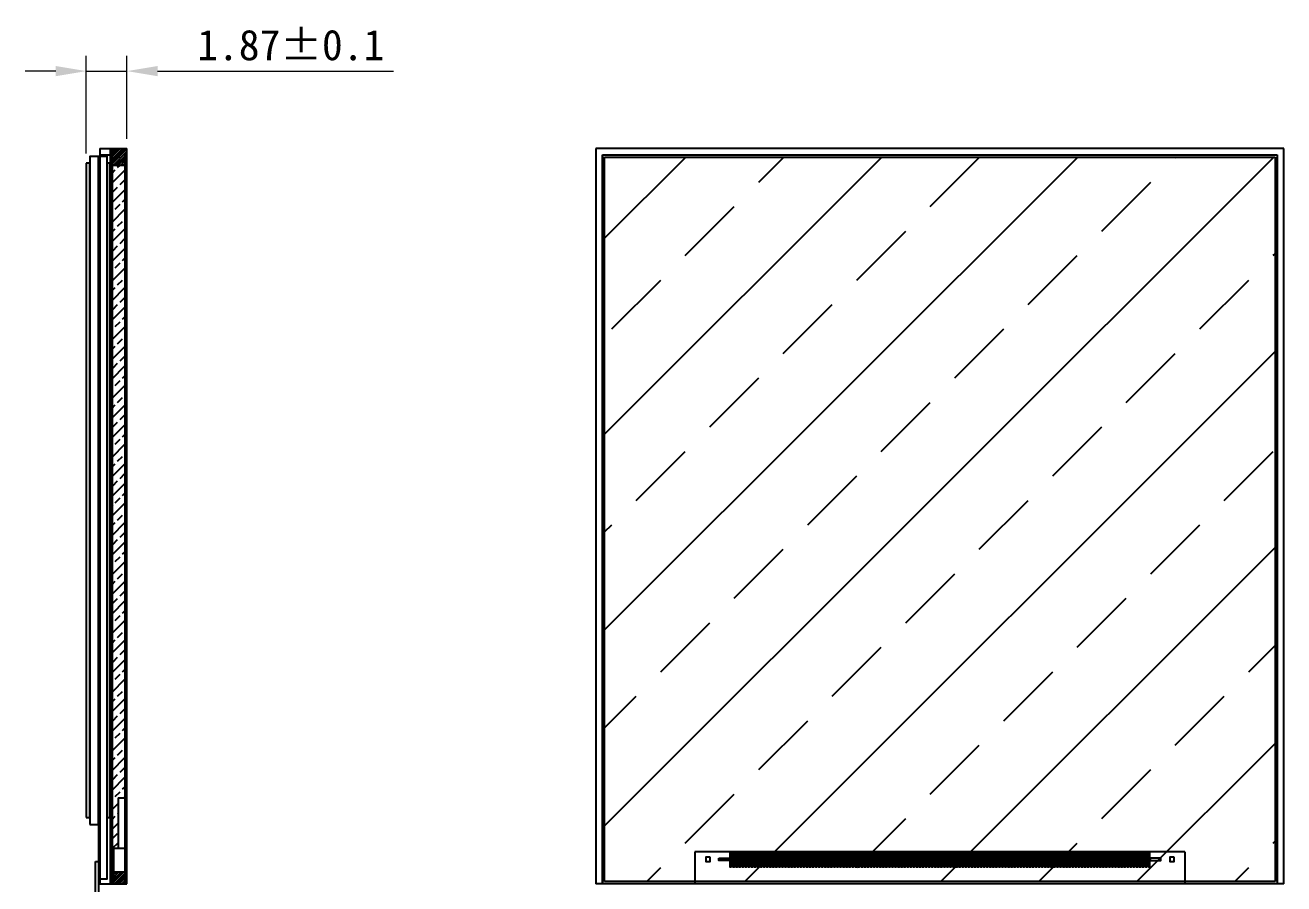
# Model space of a CAD drawing. Header units: millimetres. Extents: x 2479 to 2713, y 2230 to 2386.
# Drawn here: x 2593.4 to 2651.1, y 2311.1 to 2350.4 of the extents above; entities that cross this region are included whole.
import ezdxf

# ---------------------------------------------------------------- set-up
doc = ezdxf.new("R2010")
doc.units = ezdxf.units.MM
doc.linetypes.add('CENTER', pattern=[22, 20, -1, 0, -1])
doc.linetypes.add('SOLID', pattern=[0])
for name, color, linetype in [('DIM（标注）', 3, 'Continuous'), ('LAYER0$C$L0', 2, 'SOLID'), ('OBJ-BEZAL', 3, 'Continuous'), ('TJ', 150, 'Continuous')]:
    doc.layers.add(name, color=color, linetype=linetype)
doc.styles.add('宋体', font='')
doc.styles.get('宋体').set_extended_font_data('SimSun')
doc.dimstyles.new('0.7', dxfattribs={"dimscale": 0.7, "dimtxt": 2, "dimasz": 2, "dimexe": 1, "dimexo": 0.625, "dimtad": 1, "dimdsep": 46, "dimtxsty": '宋体', "dimcen": 0, "dimadec": 0, "dimazin": 0, "dimtfac": 1, "dimtmove": 0, "dimatfit": 0, "dimfxl": 1, "dimlwd": 15, "dimlwe": 15, "dimarcsym": 0})
pattern_1 = [(45, (-2585.55621, -5597.17754), (-0.05612660076, 0.05612660076), [])]

# ---------------------------------------------------------------- blocks, each defined once
blk = doc.blocks.new('*D84')
at = {"layer": 'Defpoints', "color": 0}
for p in [(2598.084, 2348.319), (2598.084, 2344.777), (2596.219, 2344.097)]:
    blk.add_point(p, dxfattribs=at)
at = {"layer": 'DIM（标注）', "color": 0, "lineweight": 15}
for p, q in [((2596.219, 2344.535), (2596.219, 2349.019)), ((2598.084, 2345.215), (2598.084, 2349.019)), ((2594.819, 2348.319), (2593.419, 2348.319)), ((2596.219, 2348.319), (2598.084, 2348.319)), ((2599.484, 2348.319), (2610.291, 2348.319))]:
    blk.add_line(p, q, dxfattribs=at)
at = {"layer": 'DIM（标注）', "color": 0}
for points in [[(2594.819, 2348.552), (2594.819, 2348.085), (2596.219, 2348.319)], [(2599.484, 2348.552), (2599.484, 2348.085), (2598.084, 2348.319)]]:
    blk.add_solid(points, dxfattribs=at)
at = {"layer": 'DIM（标注）', "color": 0, "insert": (2605.588, 2349.507), "char_height": 1.4, "attachment_point": 5, "style": '宋体'}
blk.add_mtext('1.87%%P0.1', dxfattribs=at)

msp = doc.modelspace()

# ---------------------------------------------------------------- hatches: boundary and pattern name
at = {"ltscale": 1.5}
h = msp.add_hatch(dxfattribs=at)
h.set_pattern_fill('ANSI31', color=2, scale=0.025, style=0)
h.set_pattern_definition(pattern_1)
h.paths.add_polyline_path([(2597.399, 2343.997), (2597.984, 2343.997), (2597.984, 2344.477), (2598.084, 2344.477), (2598.084, 2344.777), (2597.399, 2344.777)])
h = msp.add_hatch(dxfattribs=at)
h.set_pattern_fill('ANSI31', color=2, scale=0.025, style=0)
h.set_pattern_definition(pattern_1)
h.paths.add_polyline_path([(2597.464, 2311.057), (2597.984, 2311.057), (2597.984, 2311.587), (2597.464, 2311.587)])
at = {"layer": 'LAYER0$C$L0'}
h = msp.add_hatch(dxfattribs=at)
h.set_pattern_fill('ANSI33', color=256, scale=0.1, style=0)
h.set_pattern_definition([(45, (1124.4434, 1637.1533), (-0.4490128, 0.4490128), []), (45, (1124.8924, 1637.1533), (-0.4490128, 0.4490128), [0.3175, -0.15875])])
h.paths.add_polyline_path([(2597.984, 2343.997), (2597.399, 2343.997), (2597.399, 2312.687), (2597.674, 2312.687), (2597.674, 2314.992), (2597.984, 2314.992)])
at = {"layer": 'TJ', "ltscale": 1.5}
h = msp.add_hatch(dxfattribs=at)
h.set_pattern_fill('ANSI33', color=256, style=0)
h.set_pattern_definition([(45, (1126.202, 1637.153), (-4.490128, 4.490128), []), (45, (1130.692, 1637.153), (-4.490128, 4.490128), [3.175, -1.5875])])
h.paths.add_polyline_path([(2650.688, 2311.157), (2650.688, 2344.377), (2619.968, 2344.377), (2619.968, 2311.157)])

# ---------------------------------------------------------------- linework, layer by layer
at = {"linetype": 'CENTER', "ltscale": 10}
for p, q in [((2596.834, 2344.777), (2598.084, 2344.777)), ((2596.834, 2344.777), (2596.834, 2311.057)), ((2596.834, 2344.477), (2597.399, 2344.477)), ((2597.319, 2344.777), (2597.319, 2311.057)), ((2597.399, 2344.777), (2597.399, 2311.057)), ((2598.084, 2344.477), (2597.984, 2344.477)), ((2597.984, 2344.477), (2597.984, 2311.057)), ((2598.084, 2311.057), (2598.084, 2344.777)), ((2597.984, 2343.997), (2597.399, 2343.997)), ((2597.674, 2314.992), (2597.674, 2312.687)), ((2597.674, 2314.992), (2597.984, 2314.992)), ((2597.399, 2312.687), (2597.984, 2312.687)), ((2597.464, 2312.687), (2597.464, 2311.057)), ((2597.984, 2311.587), (2597.464, 2311.587)), ((2596.834, 2311.057), (2598.084, 2311.057))]:
    msp.add_line(p, q, dxfattribs=at)
for p, q in [((2619.568, 2344.777), (2619.568, 2311.057)), ((2629.828, 2344.777), (2619.568, 2344.777)), ((2651.088, 2344.777), (2640.828, 2344.777)), ((2651.088, 2311.057), (2651.088, 2344.777)), ((2651.088, 2311.057), (2619.568, 2311.057))]:
    msp.add_line(p, q)
at = {"color": 7, "linetype": 'CENTER', "ltscale": 10}
msp.add_line((2619.868, 2344.477), (2650.788, 2344.477), dxfattribs=at)
at = {"color": 0, "linetype": 'CENTER', "ltscale": 10}
for p, q in [((2619.868, 2344.477), (2619.868, 2311.057)), ((2650.788, 2344.477), (2650.788, 2311.057))]:
    msp.add_line(p, q, dxfattribs=at)
at = {"color": 7, "ltscale": 1.5}
for p, q in [((2619.868, 2344.477), (2650.788, 2344.477)), ((2619.868, 2311.057), (2619.868, 2344.477)), ((2650.788, 2344.477), (2650.788, 2311.057))]:
    msp.add_line(p, q, dxfattribs=at)
at = {"color": 7}
msp.add_line((2640.828, 2344.777), (2629.828, 2344.777), dxfattribs=at)
for points in [[(2625.773, 2312.527), (2625.703, 2312.527), (2625.703, 2311.827), (2625.773, 2311.827)], [(2625.773, 2312.527), (2625.703, 2312.527), (2625.703, 2311.827), (2625.773, 2311.827)], [(2625.773, 2312.527), (2625.703, 2312.527), (2625.703, 2311.827), (2625.773, 2311.827)], [(2625.913, 2312.527), (2625.843, 2312.527), (2625.843, 2311.827), (2625.913, 2311.827)], [(2625.913, 2312.527), (2625.843, 2312.527), (2625.843, 2311.827), (2625.913, 2311.827)], [(2625.913, 2312.527), (2625.843, 2312.527), (2625.843, 2311.827), (2625.913, 2311.827)], [(2626.053, 2312.527), (2625.983, 2312.527), (2625.983, 2311.827), (2626.053, 2311.827)], [(2626.053, 2312.527), (2625.983, 2312.527), (2625.983, 2311.827), (2626.053, 2311.827)], [(2626.053, 2312.527), (2625.983, 2312.527), (2625.983, 2311.827), (2626.053, 2311.827)], [(2626.193, 2312.527), (2626.123, 2312.527), (2626.123, 2311.827), (2626.193, 2311.827)], [(2626.193, 2312.527), (2626.123, 2312.527), (2626.123, 2311.827), (2626.193, 2311.827)], [(2626.193, 2312.527), (2626.123, 2312.527), (2626.123, 2311.827), (2626.193, 2311.827)], [(2626.333, 2312.527), (2626.263, 2312.527), (2626.263, 2311.827), (2626.333, 2311.827)], [(2626.333, 2312.527), (2626.263, 2312.527), (2626.263, 2311.827), (2626.333, 2311.827)], [(2626.333, 2312.527), (2626.263, 2312.527), (2626.263, 2311.827), (2626.333, 2311.827)], [(2626.473, 2312.527), (2626.403, 2312.527), (2626.403, 2311.827), (2626.473, 2311.827)], [(2626.473, 2312.527), (2626.403, 2312.527), (2626.403, 2311.827), (2626.473, 2311.827)], [(2626.473, 2312.527), (2626.403, 2312.527), (2626.403, 2311.827), (2626.473, 2311.827)], [(2626.613, 2312.527), (2626.543, 2312.527), (2626.543, 2311.827), (2626.613, 2311.827)], [(2626.613, 2312.527), (2626.543, 2312.527), (2626.543, 2311.827), (2626.613, 2311.827)], [(2626.613, 2312.527), (2626.543, 2312.527), (2626.543, 2311.827), (2626.613, 2311.827)], [(2626.753, 2312.527), (2626.683, 2312.527), (2626.683, 2311.827), (2626.753, 2311.827)], [(2626.753, 2312.527), (2626.683, 2312.527), (2626.683, 2311.827), (2626.753, 2311.827)], [(2626.753, 2312.527), (2626.683, 2312.527), (2626.683, 2311.827), (2626.753, 2311.827)], [(2626.893, 2312.527), (2626.823, 2312.527), (2626.823, 2311.827), (2626.893, 2311.827)], [(2626.893, 2312.527), (2626.823, 2312.527), (2626.823, 2311.827), (2626.893, 2311.827)], [(2626.893, 2312.527), (2626.823, 2312.527), (2626.823, 2311.827), (2626.893, 2311.827)], [(2627.033, 2312.527), (2626.963, 2312.527), (2626.963, 2311.827), (2627.033, 2311.827)], [(2627.033, 2312.527), (2626.963, 2312.527), (2626.963, 2311.827), (2627.033, 2311.827)], [(2627.033, 2312.527), (2626.963, 2312.527), (2626.963, 2311.827), (2627.033, 2311.827)], [(2627.173, 2312.527), (2627.103, 2312.527), (2627.103, 2311.827), (2627.173, 2311.827)], [(2627.173, 2312.527), (2627.103, 2312.527), (2627.103, 2311.827), (2627.173, 2311.827)], [(2627.173, 2312.527), (2627.103, 2312.527), (2627.103, 2311.827), (2627.173, 2311.827)], [(2627.313, 2312.527), (2627.243, 2312.527), (2627.243, 2311.827), (2627.313, 2311.827)], [(2627.313, 2312.527), (2627.243, 2312.527), (2627.243, 2311.827), (2627.313, 2311.827)], [(2627.313, 2312.527), (2627.243, 2312.527), (2627.243, 2311.827), (2627.313, 2311.827)], [(2627.453, 2312.527), (2627.383, 2312.527), (2627.383, 2311.827), (2627.453, 2311.827)], [(2627.453, 2312.527), (2627.383, 2312.527), (2627.383, 2311.827), (2627.453, 2311.827)], [(2627.453, 2312.527), (2627.383, 2312.527), (2627.383, 2311.827), (2627.453, 2311.827)], [(2627.593, 2312.527), (2627.523, 2312.527), (2627.523, 2311.827), (2627.593, 2311.827)], [(2627.593, 2312.527), (2627.523, 2312.527), (2627.523, 2311.827), (2627.593, 2311.827)], [(2627.593, 2312.527), (2627.523, 2312.527), (2627.523, 2311.827), (2627.593, 2311.827)], [(2627.733, 2312.527), (2627.663, 2312.527), (2627.663, 2311.827), (2627.733, 2311.827)], [(2627.733, 2312.527), (2627.663, 2312.527), (2627.663, 2311.827), (2627.733, 2311.827)], [(2627.733, 2312.527), (2627.663, 2312.527), (2627.663, 2311.827), (2627.733, 2311.827)], [(2627.873, 2312.527), (2627.803, 2312.527), (2627.803, 2311.827), (2627.873, 2311.827)], [(2627.873, 2312.527), (2627.803, 2312.527), (2627.803, 2311.827), (2627.873, 2311.827)], [(2627.873, 2312.527), (2627.803, 2312.527), (2627.803, 2311.827), (2627.873, 2311.827)], [(2628.013, 2312.527), (2627.943, 2312.527), (2627.943, 2311.827), (2628.013, 2311.827)], [(2628.013, 2312.527), (2627.943, 2312.527), (2627.943, 2311.827), (2628.013, 2311.827)], [(2628.013, 2312.527), (2627.943, 2312.527), (2627.943, 2311.827), (2628.013, 2311.827)], [(2628.153, 2312.527), (2628.083, 2312.527), (2628.083, 2311.827), (2628.153, 2311.827)], [(2628.153, 2312.527), (2628.083, 2312.527), (2628.083, 2311.827), (2628.153, 2311.827)], [(2628.153, 2312.527), (2628.083, 2312.527), (2628.083, 2311.827), (2628.153, 2311.827)], [(2628.293, 2312.527), (2628.223, 2312.527), (2628.223, 2311.827), (2628.293, 2311.827)], [(2628.293, 2312.527), (2628.223, 2312.527), (2628.223, 2311.827), (2628.293, 2311.827)], [(2628.293, 2312.527), (2628.223, 2312.527), (2628.223, 2311.827), (2628.293, 2311.827)], [(2628.433, 2312.527), (2628.363, 2312.527), (2628.363, 2311.827), (2628.433, 2311.827)], [(2628.433, 2312.527), (2628.363, 2312.527), (2628.363, 2311.827), (2628.433, 2311.827)], [(2628.433, 2312.527), (2628.363, 2312.527), (2628.363, 2311.827), (2628.433, 2311.827)], [(2628.573, 2312.527), (2628.503, 2312.527), (2628.503, 2311.827), (2628.573, 2311.827)], [(2628.573, 2312.527), (2628.503, 2312.527), (2628.503, 2311.827), (2628.573, 2311.827)], [(2628.573, 2312.527), (2628.503, 2312.527), (2628.503, 2311.827), (2628.573, 2311.827)], [(2628.713, 2312.527), (2628.643, 2312.527), (2628.643, 2311.827), (2628.713, 2311.827)], [(2628.713, 2312.527), (2628.643, 2312.527), (2628.643, 2311.827), (2628.713, 2311.827)], [(2628.713, 2312.527), (2628.643, 2312.527), (2628.643, 2311.827), (2628.713, 2311.827)], [(2628.853, 2312.527), (2628.783, 2312.527), (2628.783, 2311.827), (2628.853, 2311.827)], [(2628.853, 2312.527), (2628.783, 2312.527), (2628.783, 2311.827), (2628.853, 2311.827)], [(2628.853, 2312.527), (2628.783, 2312.527), (2628.783, 2311.827), (2628.853, 2311.827)], [(2628.993, 2312.527), (2628.923, 2312.527), (2628.923, 2311.827), (2628.993, 2311.827)], [(2628.993, 2312.527), (2628.923, 2312.527), (2628.923, 2311.827), (2628.993, 2311.827)], [(2628.993, 2312.527), (2628.923, 2312.527), (2628.923, 2311.827), (2628.993, 2311.827)], [(2629.133, 2312.527), (2629.063, 2312.527), (2629.063, 2311.827), (2629.133, 2311.827)], [(2629.133, 2312.527), (2629.063, 2312.527), (2629.063, 2311.827), (2629.133, 2311.827)], [(2629.133, 2312.527), (2629.063, 2312.527), (2629.063, 2311.827), (2629.133, 2311.827)], [(2629.273, 2312.527), (2629.203, 2312.527), (2629.203, 2311.827), (2629.273, 2311.827)], [(2629.273, 2312.527), (2629.203, 2312.527), (2629.203, 2311.827), (2629.273, 2311.827)], [(2629.273, 2312.527), (2629.203, 2312.527), (2629.203, 2311.827), (2629.273, 2311.827)], [(2629.413, 2312.527), (2629.343, 2312.527), (2629.343, 2311.827), (2629.413, 2311.827)], [(2629.413, 2312.527), (2629.343, 2312.527), (2629.343, 2311.827), (2629.413, 2311.827)], [(2629.413, 2312.527), (2629.343, 2312.527), (2629.343, 2311.827), (2629.413, 2311.827)], [(2629.553, 2312.527), (2629.483, 2312.527), (2629.483, 2311.827), (2629.553, 2311.827)], [(2629.553, 2312.527), (2629.483, 2312.527), (2629.483, 2311.827), (2629.553, 2311.827)], [(2629.553, 2312.527), (2629.483, 2312.527), (2629.483, 2311.827), (2629.553, 2311.827)], [(2629.693, 2312.527), (2629.623, 2312.527), (2629.623, 2311.827), (2629.693, 2311.827)], [(2629.693, 2312.527), (2629.623, 2312.527), (2629.623, 2311.827), (2629.693, 2311.827)], [(2629.693, 2312.527), (2629.623, 2312.527), (2629.623, 2311.827), (2629.693, 2311.827)], [(2629.833, 2312.527), (2629.763, 2312.527), (2629.763, 2311.827), (2629.833, 2311.827)], [(2629.833, 2312.527), (2629.763, 2312.527), (2629.763, 2311.827), (2629.833, 2311.827)], [(2629.833, 2312.527), (2629.763, 2312.527), (2629.763, 2311.827), (2629.833, 2311.827)], [(2629.973, 2312.527), (2629.903, 2312.527), (2629.903, 2311.827), (2629.973, 2311.827)], [(2629.973, 2312.527), (2629.903, 2312.527), (2629.903, 2311.827), (2629.973, 2311.827)], [(2629.973, 2312.527), (2629.903, 2312.527), (2629.903, 2311.827), (2629.973, 2311.827)], [(2630.113, 2312.527), (2630.043, 2312.527), (2630.043, 2311.827), (2630.113, 2311.827)], [(2630.113, 2312.527), (2630.043, 2312.527), (2630.043, 2311.827), (2630.113, 2311.827)], [(2630.113, 2312.527), (2630.043, 2312.527), (2630.043, 2311.827), (2630.113, 2311.827)], [(2630.253, 2312.527), (2630.183, 2312.527), (2630.183, 2311.827), (2630.253, 2311.827)], [(2630.253, 2312.527), (2630.183, 2312.527), (2630.183, 2311.827), (2630.253, 2311.827)], [(2630.253, 2312.527), (2630.183, 2312.527), (2630.183, 2311.827), (2630.253, 2311.827)], [(2630.393, 2312.527), (2630.323, 2312.527), (2630.323, 2311.827), (2630.393, 2311.827)], [(2630.393, 2312.527), (2630.323, 2312.527), (2630.323, 2311.827), (2630.393, 2311.827)], [(2630.393, 2312.527), (2630.323, 2312.527), (2630.323, 2311.827), (2630.393, 2311.827)], [(2630.533, 2312.527), (2630.463, 2312.527), (2630.463, 2311.827), (2630.533, 2311.827)], [(2630.533, 2312.527), (2630.463, 2312.527), (2630.463, 2311.827), (2630.533, 2311.827)], [(2630.533, 2312.527), (2630.463, 2312.527), (2630.463, 2311.827), (2630.533, 2311.827)], [(2630.673, 2312.527), (2630.603, 2312.527), (2630.603, 2311.827), (2630.673, 2311.827)], [(2630.673, 2312.527), (2630.603, 2312.527), (2630.603, 2311.827), (2630.673, 2311.827)], [(2630.673, 2312.527), (2630.603, 2312.527), (2630.603, 2311.827), (2630.673, 2311.827)], [(2630.813, 2312.527), (2630.743, 2312.527), (2630.743, 2311.827), (2630.813, 2311.827)], [(2630.813, 2312.527), (2630.743, 2312.527), (2630.743, 2311.827), (2630.813, 2311.827)], [(2630.813, 2312.527), (2630.743, 2312.527), (2630.743, 2311.827), (2630.813, 2311.827)], [(2630.953, 2312.527), (2630.883, 2312.527), (2630.883, 2311.827), (2630.953, 2311.827)], [(2630.953, 2312.527), (2630.883, 2312.527), (2630.883, 2311.827), (2630.953, 2311.827)], [(2630.953, 2312.527), (2630.883, 2312.527), (2630.883, 2311.827), (2630.953, 2311.827)], [(2631.093, 2312.527), (2631.023, 2312.527), (2631.023, 2311.827), (2631.093, 2311.827)], [(2631.093, 2312.527), (2631.023, 2312.527), (2631.023, 2311.827), (2631.093, 2311.827)], [(2631.093, 2312.527), (2631.023, 2312.527), (2631.023, 2311.827), (2631.093, 2311.827)], [(2631.233, 2312.527), (2631.163, 2312.527), (2631.163, 2311.827), (2631.233, 2311.827)], [(2631.233, 2312.527), (2631.163, 2312.527), (2631.163, 2311.827), (2631.233, 2311.827)], [(2631.233, 2312.527), (2631.163, 2312.527), (2631.163, 2311.827), (2631.233, 2311.827)], [(2631.373, 2312.527), (2631.303, 2312.527), (2631.303, 2311.827), (2631.373, 2311.827)], [(2631.373, 2312.527), (2631.303, 2312.527), (2631.303, 2311.827), (2631.373, 2311.827)], [(2631.373, 2312.527), (2631.303, 2312.527), (2631.303, 2311.827), (2631.373, 2311.827)], [(2631.513, 2312.527), (2631.443, 2312.527), (2631.443, 2311.827), (2631.513, 2311.827)], [(2631.513, 2312.527), (2631.443, 2312.527), (2631.443, 2311.827), (2631.513, 2311.827)], [(2631.513, 2312.527), (2631.443, 2312.527), (2631.443, 2311.827), (2631.513, 2311.827)], [(2631.653, 2312.527), (2631.583, 2312.527), (2631.583, 2311.827), (2631.653, 2311.827)], [(2631.653, 2312.527), (2631.583, 2312.527), (2631.583, 2311.827), (2631.653, 2311.827)], [(2631.653, 2312.527), (2631.583, 2312.527), (2631.583, 2311.827), (2631.653, 2311.827)], [(2631.793, 2312.527), (2631.723, 2312.527), (2631.723, 2311.827), (2631.793, 2311.827)], [(2631.793, 2312.527), (2631.723, 2312.527), (2631.723, 2311.827), (2631.793, 2311.827)], [(2631.793, 2312.527), (2631.723, 2312.527), (2631.723, 2311.827), (2631.793, 2311.827)], [(2631.933, 2312.527), (2631.863, 2312.527), (2631.863, 2311.827), (2631.933, 2311.827)], [(2631.933, 2312.527), (2631.863, 2312.527), (2631.863, 2311.827), (2631.933, 2311.827)], [(2631.933, 2312.527), (2631.863, 2312.527), (2631.863, 2311.827), (2631.933, 2311.827)], [(2632.073, 2312.527), (2632.003, 2312.527), (2632.003, 2311.827), (2632.073, 2311.827)], [(2632.073, 2312.527), (2632.003, 2312.527), (2632.003, 2311.827), (2632.073, 2311.827)], [(2632.073, 2312.527), (2632.003, 2312.527), (2632.003, 2311.827), (2632.073, 2311.827)], [(2632.213, 2312.527), (2632.143, 2312.527), (2632.143, 2311.827), (2632.213, 2311.827)], [(2632.213, 2312.527), (2632.143, 2312.527), (2632.143, 2311.827), (2632.213, 2311.827)], [(2632.213, 2312.527), (2632.143, 2312.527), (2632.143, 2311.827), (2632.213, 2311.827)], [(2632.353, 2312.527), (2632.283, 2312.527), (2632.283, 2311.827), (2632.353, 2311.827)], [(2632.353, 2312.527), (2632.283, 2312.527), (2632.283, 2311.827), (2632.353, 2311.827)], [(2632.353, 2312.527), (2632.283, 2312.527), (2632.283, 2311.827), (2632.353, 2311.827)], [(2632.493, 2312.527), (2632.423, 2312.527), (2632.423, 2311.827), (2632.493, 2311.827)], [(2632.493, 2312.527), (2632.423, 2312.527), (2632.423, 2311.827), (2632.493, 2311.827)], [(2632.493, 2312.527), (2632.423, 2312.527), (2632.423, 2311.827), (2632.493, 2311.827)], [(2632.633, 2312.527), (2632.563, 2312.527), (2632.563, 2311.827), (2632.633, 2311.827)], [(2632.633, 2312.527), (2632.563, 2312.527), (2632.563, 2311.827), (2632.633, 2311.827)], [(2632.633, 2312.527), (2632.563, 2312.527), (2632.563, 2311.827), (2632.633, 2311.827)], [(2632.773, 2312.527), (2632.703, 2312.527), (2632.703, 2311.827), (2632.773, 2311.827)], [(2632.773, 2312.527), (2632.703, 2312.527), (2632.703, 2311.827), (2632.773, 2311.827)], [(2632.773, 2312.527), (2632.703, 2312.527), (2632.703, 2311.827), (2632.773, 2311.827)], [(2632.913, 2312.527), (2632.843, 2312.527), (2632.843, 2311.827), (2632.913, 2311.827)], [(2632.913, 2312.527), (2632.843, 2312.527), (2632.843, 2311.827), (2632.913, 2311.827)], [(2632.913, 2312.527), (2632.843, 2312.527), (2632.843, 2311.827), (2632.913, 2311.827)], [(2633.053, 2312.527), (2632.983, 2312.527), (2632.983, 2311.827), (2633.053, 2311.827)], [(2633.053, 2312.527), (2632.983, 2312.527), (2632.983, 2311.827), (2633.053, 2311.827)], [(2633.053, 2312.527), (2632.983, 2312.527), (2632.983, 2311.827), (2633.053, 2311.827)], [(2633.193, 2312.527), (2633.123, 2312.527), (2633.123, 2311.827), (2633.193, 2311.827)], [(2633.193, 2312.527), (2633.123, 2312.527), (2633.123, 2311.827), (2633.193, 2311.827)], [(2633.193, 2312.527), (2633.123, 2312.527), (2633.123, 2311.827), (2633.193, 2311.827)], [(2633.333, 2312.527), (2633.263, 2312.527), (2633.263, 2311.827), (2633.333, 2311.827)], [(2633.333, 2312.527), (2633.263, 2312.527), (2633.263, 2311.827), (2633.333, 2311.827)], [(2633.333, 2312.527), (2633.263, 2312.527), (2633.263, 2311.827), (2633.333, 2311.827)], [(2633.473, 2312.527), (2633.403, 2312.527), (2633.403, 2311.827), (2633.473, 2311.827)], [(2633.473, 2312.527), (2633.403, 2312.527), (2633.403, 2311.827), (2633.473, 2311.827)], [(2633.473, 2312.527), (2633.403, 2312.527), (2633.403, 2311.827), (2633.473, 2311.827)], [(2633.613, 2312.527), (2633.543, 2312.527), (2633.543, 2311.827), (2633.613, 2311.827)], [(2633.613, 2312.527), (2633.543, 2312.527), (2633.543, 2311.827), (2633.613, 2311.827)], [(2633.613, 2312.527), (2633.543, 2312.527), (2633.543, 2311.827), (2633.613, 2311.827)], [(2633.753, 2312.527), (2633.683, 2312.527), (2633.683, 2311.827), (2633.753, 2311.827)], [(2633.753, 2312.527), (2633.683, 2312.527), (2633.683, 2311.827), (2633.753, 2311.827)], [(2633.753, 2312.527), (2633.683, 2312.527), (2633.683, 2311.827), (2633.753, 2311.827)], [(2633.893, 2312.527), (2633.823, 2312.527), (2633.823, 2311.827), (2633.893, 2311.827)], [(2633.893, 2312.527), (2633.823, 2312.527), (2633.823, 2311.827), (2633.893, 2311.827)], [(2633.893, 2312.527), (2633.823, 2312.527), (2633.823, 2311.827), (2633.893, 2311.827)], [(2634.033, 2312.527), (2633.963, 2312.527), (2633.963, 2311.827), (2634.033, 2311.827)], [(2634.033, 2312.527), (2633.963, 2312.527), (2633.963, 2311.827), (2634.033, 2311.827)], [(2634.033, 2312.527), (2633.963, 2312.527), (2633.963, 2311.827), (2634.033, 2311.827)], [(2634.173, 2312.527), (2634.103, 2312.527), (2634.103, 2311.827), (2634.173, 2311.827)], [(2634.173, 2312.527), (2634.103, 2312.527), (2634.103, 2311.827), (2634.173, 2311.827)], [(2634.173, 2312.527), (2634.103, 2312.527), (2634.103, 2311.827), (2634.173, 2311.827)], [(2634.313, 2312.527), (2634.243, 2312.527), (2634.243, 2311.827), (2634.313, 2311.827)], [(2634.313, 2312.527), (2634.243, 2312.527), (2634.243, 2311.827), (2634.313, 2311.827)], [(2634.313, 2312.527), (2634.243, 2312.527), (2634.243, 2311.827), (2634.313, 2311.827)], [(2634.453, 2312.527), (2634.383, 2312.527), (2634.383, 2311.827), (2634.453, 2311.827)], [(2634.453, 2312.527), (2634.383, 2312.527), (2634.383, 2311.827), (2634.453, 2311.827)], [(2634.453, 2312.527), (2634.383, 2312.527), (2634.383, 2311.827), (2634.453, 2311.827)], [(2634.593, 2312.527), (2634.523, 2312.527), (2634.523, 2311.827), (2634.593, 2311.827)], [(2634.593, 2312.527), (2634.523, 2312.527), (2634.523, 2311.827), (2634.593, 2311.827)], [(2634.593, 2312.527), (2634.523, 2312.527), (2634.523, 2311.827), (2634.593, 2311.827)], [(2634.733, 2312.527), (2634.663, 2312.527), (2634.663, 2311.827), (2634.733, 2311.827)], [(2634.733, 2312.527), (2634.663, 2312.527), (2634.663, 2311.827), (2634.733, 2311.827)], [(2634.733, 2312.527), (2634.663, 2312.527), (2634.663, 2311.827), (2634.733, 2311.827)], [(2634.873, 2312.527), (2634.803, 2312.527), (2634.803, 2311.827), (2634.873, 2311.827)], [(2634.873, 2312.527), (2634.803, 2312.527), (2634.803, 2311.827), (2634.873, 2311.827)], [(2634.873, 2312.527), (2634.803, 2312.527), (2634.803, 2311.827), (2634.873, 2311.827)], [(2635.013, 2312.527), (2634.943, 2312.527), (2634.943, 2311.827), (2635.013, 2311.827)], [(2635.013, 2312.527), (2634.943, 2312.527), (2634.943, 2311.827), (2635.013, 2311.827)], [(2635.013, 2312.527), (2634.943, 2312.527), (2634.943, 2311.827), (2635.013, 2311.827)], [(2635.153, 2312.527), (2635.083, 2312.527), (2635.083, 2311.827), (2635.153, 2311.827)], [(2635.153, 2312.527), (2635.083, 2312.527), (2635.083, 2311.827), (2635.153, 2311.827)], [(2635.153, 2312.527), (2635.083, 2312.527), (2635.083, 2311.827), (2635.153, 2311.827)], [(2635.293, 2312.527), (2635.223, 2312.527), (2635.223, 2311.827), (2635.293, 2311.827)], [(2635.293, 2312.527), (2635.223, 2312.527), (2635.223, 2311.827), (2635.293, 2311.827)], [(2635.293, 2312.527), (2635.223, 2312.527), (2635.223, 2311.827), (2635.293, 2311.827)], [(2635.433, 2312.527), (2635.363, 2312.527), (2635.363, 2311.827), (2635.433, 2311.827)], [(2635.433, 2312.527), (2635.363, 2312.527), (2635.363, 2311.827), (2635.433, 2311.827)], [(2635.433, 2312.527), (2635.363, 2312.527), (2635.363, 2311.827), (2635.433, 2311.827)], [(2635.573, 2312.527), (2635.503, 2312.527), (2635.503, 2311.827), (2635.573, 2311.827)], [(2635.573, 2312.527), (2635.503, 2312.527), (2635.503, 2311.827), (2635.573, 2311.827)], [(2635.573, 2312.527), (2635.503, 2312.527), (2635.503, 2311.827), (2635.573, 2311.827)], [(2635.713, 2312.527), (2635.643, 2312.527), (2635.643, 2311.827), (2635.713, 2311.827)], [(2635.713, 2312.527), (2635.643, 2312.527), (2635.643, 2311.827), (2635.713, 2311.827)], [(2635.713, 2312.527), (2635.643, 2312.527), (2635.643, 2311.827), (2635.713, 2311.827)], [(2635.853, 2312.527), (2635.783, 2312.527), (2635.783, 2311.827), (2635.853, 2311.827)], [(2635.853, 2312.527), (2635.783, 2312.527), (2635.783, 2311.827), (2635.853, 2311.827)], [(2635.853, 2312.527), (2635.783, 2312.527), (2635.783, 2311.827), (2635.853, 2311.827)], [(2635.993, 2312.527), (2635.923, 2312.527), (2635.923, 2311.827), (2635.993, 2311.827)], [(2635.993, 2312.527), (2635.923, 2312.527), (2635.923, 2311.827), (2635.993, 2311.827)], [(2635.993, 2312.527), (2635.923, 2312.527), (2635.923, 2311.827), (2635.993, 2311.827)], [(2636.133, 2312.527), (2636.063, 2312.527), (2636.063, 2311.827), (2636.133, 2311.827)], [(2636.133, 2312.527), (2636.063, 2312.527), (2636.063, 2311.827), (2636.133, 2311.827)], [(2636.133, 2312.527), (2636.063, 2312.527), (2636.063, 2311.827), (2636.133, 2311.827)], [(2636.273, 2312.527), (2636.203, 2312.527), (2636.203, 2311.827), (2636.273, 2311.827)], [(2636.273, 2312.527), (2636.203, 2312.527), (2636.203, 2311.827), (2636.273, 2311.827)], [(2636.273, 2312.527), (2636.203, 2312.527), (2636.203, 2311.827), (2636.273, 2311.827)], [(2636.413, 2312.527), (2636.343, 2312.527), (2636.343, 2311.827), (2636.413, 2311.827)], [(2636.413, 2312.527), (2636.343, 2312.527), (2636.343, 2311.827), (2636.413, 2311.827)], [(2636.413, 2312.527), (2636.343, 2312.527), (2636.343, 2311.827), (2636.413, 2311.827)], [(2636.553, 2312.527), (2636.483, 2312.527), (2636.483, 2311.827), (2636.553, 2311.827)], [(2636.553, 2312.527), (2636.483, 2312.527), (2636.483, 2311.827), (2636.553, 2311.827)], [(2636.553, 2312.527), (2636.483, 2312.527), (2636.483, 2311.827), (2636.553, 2311.827)], [(2636.693, 2312.527), (2636.623, 2312.527), (2636.623, 2311.827), (2636.693, 2311.827)], [(2636.693, 2312.527), (2636.623, 2312.527), (2636.623, 2311.827), (2636.693, 2311.827)], [(2636.693, 2312.527), (2636.623, 2312.527), (2636.623, 2311.827), (2636.693, 2311.827)], [(2636.833, 2312.527), (2636.763, 2312.527), (2636.763, 2311.827), (2636.833, 2311.827)], [(2636.833, 2312.527), (2636.763, 2312.527), (2636.763, 2311.827), (2636.833, 2311.827)], [(2636.833, 2312.527), (2636.763, 2312.527), (2636.763, 2311.827), (2636.833, 2311.827)], [(2636.973, 2312.527), (2636.903, 2312.527), (2636.903, 2311.827), (2636.973, 2311.827)], [(2636.973, 2312.527), (2636.903, 2312.527), (2636.903, 2311.827), (2636.973, 2311.827)], [(2636.973, 2312.527), (2636.903, 2312.527), (2636.903, 2311.827), (2636.973, 2311.827)], [(2637.113, 2312.527), (2637.043, 2312.527), (2637.043, 2311.827), (2637.113, 2311.827)], [(2637.113, 2312.527), (2637.043, 2312.527), (2637.043, 2311.827), (2637.113, 2311.827)], [(2637.113, 2312.527), (2637.043, 2312.527), (2637.043, 2311.827), (2637.113, 2311.827)], [(2637.253, 2312.527), (2637.183, 2312.527), (2637.183, 2311.827), (2637.253, 2311.827)], [(2637.253, 2312.527), (2637.183, 2312.527), (2637.183, 2311.827), (2637.253, 2311.827)], [(2637.253, 2312.527), (2637.183, 2312.527), (2637.183, 2311.827), (2637.253, 2311.827)], [(2637.393, 2312.527), (2637.323, 2312.527), (2637.323, 2311.827), (2637.393, 2311.827)], [(2637.393, 2312.527), (2637.323, 2312.527), (2637.323, 2311.827), (2637.393, 2311.827)], [(2637.393, 2312.527), (2637.323, 2312.527), (2637.323, 2311.827), (2637.393, 2311.827)], [(2637.533, 2312.527), (2637.463, 2312.527), (2637.463, 2311.827), (2637.533, 2311.827)], [(2637.533, 2312.527), (2637.463, 2312.527), (2637.463, 2311.827), (2637.533, 2311.827)], [(2637.533, 2312.527), (2637.463, 2312.527), (2637.463, 2311.827), (2637.533, 2311.827)], [(2637.673, 2312.527), (2637.603, 2312.527), (2637.603, 2311.827), (2637.673, 2311.827)], [(2637.673, 2312.527), (2637.603, 2312.527), (2637.603, 2311.827), (2637.673, 2311.827)], [(2637.673, 2312.527), (2637.603, 2312.527), (2637.603, 2311.827), (2637.673, 2311.827)], [(2637.813, 2312.527), (2637.743, 2312.527), (2637.743, 2311.827), (2637.813, 2311.827)], [(2637.813, 2312.527), (2637.743, 2312.527), (2637.743, 2311.827), (2637.813, 2311.827)], [(2637.813, 2312.527), (2637.743, 2312.527), (2637.743, 2311.827), (2637.813, 2311.827)], [(2637.953, 2312.527), (2637.883, 2312.527), (2637.883, 2311.827), (2637.953, 2311.827)], [(2637.953, 2312.527), (2637.883, 2312.527), (2637.883, 2311.827), (2637.953, 2311.827)], [(2637.953, 2312.527), (2637.883, 2312.527), (2637.883, 2311.827), (2637.953, 2311.827)], [(2638.093, 2312.527), (2638.023, 2312.527), (2638.023, 2311.827), (2638.093, 2311.827)], [(2638.093, 2312.527), (2638.023, 2312.527), (2638.023, 2311.827), (2638.093, 2311.827)], [(2638.093, 2312.527), (2638.023, 2312.527), (2638.023, 2311.827), (2638.093, 2311.827)], [(2638.233, 2312.527), (2638.163, 2312.527), (2638.163, 2311.827), (2638.233, 2311.827)], [(2638.233, 2312.527), (2638.163, 2312.527), (2638.163, 2311.827), (2638.233, 2311.827)], [(2638.233, 2312.527), (2638.163, 2312.527), (2638.163, 2311.827), (2638.233, 2311.827)], [(2638.373, 2312.527), (2638.303, 2312.527), (2638.303, 2311.827), (2638.373, 2311.827)], [(2638.373, 2312.527), (2638.303, 2312.527), (2638.303, 2311.827), (2638.373, 2311.827)], [(2638.373, 2312.527), (2638.303, 2312.527), (2638.303, 2311.827), (2638.373, 2311.827)], [(2638.513, 2312.527), (2638.443, 2312.527), (2638.443, 2311.827), (2638.513, 2311.827)], [(2638.513, 2312.527), (2638.443, 2312.527), (2638.443, 2311.827), (2638.513, 2311.827)], [(2638.513, 2312.527), (2638.443, 2312.527), (2638.443, 2311.827), (2638.513, 2311.827)], [(2638.653, 2312.527), (2638.583, 2312.527), (2638.583, 2311.827), (2638.653, 2311.827)], [(2638.653, 2312.527), (2638.583, 2312.527), (2638.583, 2311.827), (2638.653, 2311.827)], [(2638.653, 2312.527), (2638.583, 2312.527), (2638.583, 2311.827), (2638.653, 2311.827)], [(2638.793, 2312.527), (2638.723, 2312.527), (2638.723, 2311.827), (2638.793, 2311.827)], [(2638.793, 2312.527), (2638.723, 2312.527), (2638.723, 2311.827), (2638.793, 2311.827)], [(2638.793, 2312.527), (2638.723, 2312.527), (2638.723, 2311.827), (2638.793, 2311.827)], [(2638.933, 2312.527), (2638.863, 2312.527), (2638.863, 2311.827), (2638.933, 2311.827)], [(2638.933, 2312.527), (2638.863, 2312.527), (2638.863, 2311.827), (2638.933, 2311.827)], [(2638.933, 2312.527), (2638.863, 2312.527), (2638.863, 2311.827), (2638.933, 2311.827)], [(2639.073, 2312.527), (2639.003, 2312.527), (2639.003, 2311.827), (2639.073, 2311.827)], [(2639.073, 2312.527), (2639.003, 2312.527), (2639.003, 2311.827), (2639.073, 2311.827)], [(2639.073, 2312.527), (2639.003, 2312.527), (2639.003, 2311.827), (2639.073, 2311.827)], [(2639.213, 2312.527), (2639.143, 2312.527), (2639.143, 2311.827), (2639.213, 2311.827)], [(2639.213, 2312.527), (2639.143, 2312.527), (2639.143, 2311.827), (2639.213, 2311.827)], [(2639.213, 2312.527), (2639.143, 2312.527), (2639.143, 2311.827), (2639.213, 2311.827)], [(2639.353, 2312.527), (2639.283, 2312.527), (2639.283, 2311.827), (2639.353, 2311.827)], [(2639.353, 2312.527), (2639.283, 2312.527), (2639.283, 2311.827), (2639.353, 2311.827)], [(2639.353, 2312.527), (2639.283, 2312.527), (2639.283, 2311.827), (2639.353, 2311.827)], [(2639.493, 2312.527), (2639.423, 2312.527), (2639.423, 2311.827), (2639.493, 2311.827)], [(2639.493, 2312.527), (2639.423, 2312.527), (2639.423, 2311.827), (2639.493, 2311.827)], [(2639.493, 2312.527), (2639.423, 2312.527), (2639.423, 2311.827), (2639.493, 2311.827)], [(2639.633, 2312.527), (2639.563, 2312.527), (2639.563, 2311.827), (2639.633, 2311.827)], [(2639.633, 2312.527), (2639.563, 2312.527), (2639.563, 2311.827), (2639.633, 2311.827)], [(2639.633, 2312.527), (2639.563, 2312.527), (2639.563, 2311.827), (2639.633, 2311.827)], [(2639.773, 2312.527), (2639.703, 2312.527), (2639.703, 2311.827), (2639.773, 2311.827)], [(2639.773, 2312.527), (2639.703, 2312.527), (2639.703, 2311.827), (2639.773, 2311.827)], [(2639.773, 2312.527), (2639.703, 2312.527), (2639.703, 2311.827), (2639.773, 2311.827)], [(2639.913, 2312.527), (2639.843, 2312.527), (2639.843, 2311.827), (2639.913, 2311.827)], [(2639.913, 2312.527), (2639.843, 2312.527), (2639.843, 2311.827), (2639.913, 2311.827)], [(2639.913, 2312.527), (2639.843, 2312.527), (2639.843, 2311.827), (2639.913, 2311.827)], [(2640.053, 2312.527), (2639.983, 2312.527), (2639.983, 2311.827), (2640.053, 2311.827)], [(2640.053, 2312.527), (2639.983, 2312.527), (2639.983, 2311.827), (2640.053, 2311.827)], [(2640.053, 2312.527), (2639.983, 2312.527), (2639.983, 2311.827), (2640.053, 2311.827)], [(2640.193, 2312.527), (2640.123, 2312.527), (2640.123, 2311.827), (2640.193, 2311.827)], [(2640.193, 2312.527), (2640.123, 2312.527), (2640.123, 2311.827), (2640.193, 2311.827)], [(2640.193, 2312.527), (2640.123, 2312.527), (2640.123, 2311.827), (2640.193, 2311.827)], [(2640.333, 2312.527), (2640.263, 2312.527), (2640.263, 2311.827), (2640.333, 2311.827)], [(2640.333, 2312.527), (2640.263, 2312.527), (2640.263, 2311.827), (2640.333, 2311.827)], [(2640.333, 2312.527), (2640.263, 2312.527), (2640.263, 2311.827), (2640.333, 2311.827)], [(2640.473, 2312.527), (2640.403, 2312.527), (2640.403, 2311.827), (2640.473, 2311.827)], [(2640.473, 2312.527), (2640.403, 2312.527), (2640.403, 2311.827), (2640.473, 2311.827)], [(2640.473, 2312.527), (2640.403, 2312.527), (2640.403, 2311.827), (2640.473, 2311.827)], [(2640.613, 2312.527), (2640.543, 2312.527), (2640.543, 2311.827), (2640.613, 2311.827)], [(2640.613, 2312.527), (2640.543, 2312.527), (2640.543, 2311.827), (2640.613, 2311.827)], [(2640.613, 2312.527), (2640.543, 2312.527), (2640.543, 2311.827), (2640.613, 2311.827)], [(2640.753, 2312.527), (2640.683, 2312.527), (2640.683, 2311.827), (2640.753, 2311.827)], [(2640.753, 2312.527), (2640.683, 2312.527), (2640.683, 2311.827), (2640.753, 2311.827)], [(2640.753, 2312.527), (2640.683, 2312.527), (2640.683, 2311.827), (2640.753, 2311.827)], [(2640.893, 2312.527), (2640.823, 2312.527), (2640.823, 2311.827), (2640.893, 2311.827)], [(2640.893, 2312.527), (2640.823, 2312.527), (2640.823, 2311.827), (2640.893, 2311.827)], [(2640.893, 2312.527), (2640.823, 2312.527), (2640.823, 2311.827), (2640.893, 2311.827)], [(2641.033, 2312.527), (2640.963, 2312.527), (2640.963, 2311.827), (2641.033, 2311.827)], [(2641.033, 2312.527), (2640.963, 2312.527), (2640.963, 2311.827), (2641.033, 2311.827)], [(2641.033, 2312.527), (2640.963, 2312.527), (2640.963, 2311.827), (2641.033, 2311.827)], [(2641.173, 2312.527), (2641.103, 2312.527), (2641.103, 2311.827), (2641.173, 2311.827)], [(2641.173, 2312.527), (2641.103, 2312.527), (2641.103, 2311.827), (2641.173, 2311.827)], [(2641.173, 2312.527), (2641.103, 2312.527), (2641.103, 2311.827), (2641.173, 2311.827)], [(2641.313, 2312.527), (2641.243, 2312.527), (2641.243, 2311.827), (2641.313, 2311.827)], [(2641.313, 2312.527), (2641.243, 2312.527), (2641.243, 2311.827), (2641.313, 2311.827)], [(2641.313, 2312.527), (2641.243, 2312.527), (2641.243, 2311.827), (2641.313, 2311.827)], [(2641.453, 2312.527), (2641.383, 2312.527), (2641.383, 2311.827), (2641.453, 2311.827)], [(2641.453, 2312.527), (2641.383, 2312.527), (2641.383, 2311.827), (2641.453, 2311.827)], [(2641.453, 2312.527), (2641.383, 2312.527), (2641.383, 2311.827), (2641.453, 2311.827)], [(2641.593, 2312.527), (2641.523, 2312.527), (2641.523, 2311.827), (2641.593, 2311.827)], [(2641.593, 2312.527), (2641.523, 2312.527), (2641.523, 2311.827), (2641.593, 2311.827)], [(2641.593, 2312.527), (2641.523, 2312.527), (2641.523, 2311.827), (2641.593, 2311.827)], [(2641.733, 2312.527), (2641.663, 2312.527), (2641.663, 2311.827), (2641.733, 2311.827)], [(2641.733, 2312.527), (2641.663, 2312.527), (2641.663, 2311.827), (2641.733, 2311.827)], [(2641.733, 2312.527), (2641.663, 2312.527), (2641.663, 2311.827), (2641.733, 2311.827)], [(2641.873, 2312.527), (2641.803, 2312.527), (2641.803, 2311.827), (2641.873, 2311.827)], [(2641.873, 2312.527), (2641.803, 2312.527), (2641.803, 2311.827), (2641.873, 2311.827)], [(2641.873, 2312.527), (2641.803, 2312.527), (2641.803, 2311.827), (2641.873, 2311.827)], [(2642.013, 2312.527), (2641.943, 2312.527), (2641.943, 2311.827), (2642.013, 2311.827)], [(2642.013, 2312.527), (2641.943, 2312.527), (2641.943, 2311.827), (2642.013, 2311.827)], [(2642.013, 2312.527), (2641.943, 2312.527), (2641.943, 2311.827), (2642.013, 2311.827)], [(2642.153, 2312.527), (2642.083, 2312.527), (2642.083, 2311.827), (2642.153, 2311.827)], [(2642.153, 2312.527), (2642.083, 2312.527), (2642.083, 2311.827), (2642.153, 2311.827)], [(2642.153, 2312.527), (2642.083, 2312.527), (2642.083, 2311.827), (2642.153, 2311.827)], [(2642.293, 2312.527), (2642.223, 2312.527), (2642.223, 2311.827), (2642.293, 2311.827)], [(2642.293, 2312.527), (2642.223, 2312.527), (2642.223, 2311.827), (2642.293, 2311.827)], [(2642.293, 2312.527), (2642.223, 2312.527), (2642.223, 2311.827), (2642.293, 2311.827)], [(2642.433, 2312.527), (2642.363, 2312.527), (2642.363, 2311.827), (2642.433, 2311.827)], [(2642.433, 2312.527), (2642.363, 2312.527), (2642.363, 2311.827), (2642.433, 2311.827)], [(2642.433, 2312.527), (2642.363, 2312.527), (2642.363, 2311.827), (2642.433, 2311.827)], [(2642.573, 2312.527), (2642.503, 2312.527), (2642.503, 2311.827), (2642.573, 2311.827)], [(2642.573, 2312.527), (2642.503, 2312.527), (2642.503, 2311.827), (2642.573, 2311.827)], [(2642.573, 2312.527), (2642.503, 2312.527), (2642.503, 2311.827), (2642.573, 2311.827)], [(2642.713, 2312.527), (2642.643, 2312.527), (2642.643, 2311.827), (2642.713, 2311.827)], [(2642.713, 2312.527), (2642.643, 2312.527), (2642.643, 2311.827), (2642.713, 2311.827)], [(2642.713, 2312.527), (2642.643, 2312.527), (2642.643, 2311.827), (2642.713, 2311.827)], [(2642.853, 2312.527), (2642.783, 2312.527), (2642.783, 2311.827), (2642.853, 2311.827)], [(2642.853, 2312.527), (2642.783, 2312.527), (2642.783, 2311.827), (2642.853, 2311.827)], [(2642.853, 2312.527), (2642.783, 2312.527), (2642.783, 2311.827), (2642.853, 2311.827)], [(2642.993, 2312.527), (2642.923, 2312.527), (2642.923, 2311.827), (2642.993, 2311.827)], [(2642.993, 2312.527), (2642.923, 2312.527), (2642.923, 2311.827), (2642.993, 2311.827)], [(2642.993, 2312.527), (2642.923, 2312.527), (2642.923, 2311.827), (2642.993, 2311.827)], [(2643.133, 2312.527), (2643.063, 2312.527), (2643.063, 2311.827), (2643.133, 2311.827)], [(2643.133, 2312.527), (2643.063, 2312.527), (2643.063, 2311.827), (2643.133, 2311.827)], [(2643.133, 2312.527), (2643.063, 2312.527), (2643.063, 2311.827), (2643.133, 2311.827)], [(2643.273, 2312.527), (2643.203, 2312.527), (2643.203, 2311.827), (2643.273, 2311.827)], [(2643.273, 2312.527), (2643.203, 2312.527), (2643.203, 2311.827), (2643.273, 2311.827)], [(2643.273, 2312.527), (2643.203, 2312.527), (2643.203, 2311.827), (2643.273, 2311.827)], [(2643.413, 2312.527), (2643.343, 2312.527), (2643.343, 2311.827), (2643.413, 2311.827)], [(2643.413, 2312.527), (2643.343, 2312.527), (2643.343, 2311.827), (2643.413, 2311.827)], [(2643.413, 2312.527), (2643.343, 2312.527), (2643.343, 2311.827), (2643.413, 2311.827)], [(2643.553, 2312.527), (2643.483, 2312.527), (2643.483, 2311.827), (2643.553, 2311.827)], [(2643.553, 2312.527), (2643.483, 2312.527), (2643.483, 2311.827), (2643.553, 2311.827)], [(2643.553, 2312.527), (2643.483, 2312.527), (2643.483, 2311.827), (2643.553, 2311.827)], [(2643.693, 2312.527), (2643.623, 2312.527), (2643.623, 2311.827), (2643.693, 2311.827)], [(2643.693, 2312.527), (2643.623, 2312.527), (2643.623, 2311.827), (2643.693, 2311.827)], [(2643.693, 2312.527), (2643.623, 2312.527), (2643.623, 2311.827), (2643.693, 2311.827)], [(2643.833, 2312.527), (2643.763, 2312.527), (2643.763, 2311.827), (2643.833, 2311.827)], [(2643.833, 2312.527), (2643.763, 2312.527), (2643.763, 2311.827), (2643.833, 2311.827)], [(2643.833, 2312.527), (2643.763, 2312.527), (2643.763, 2311.827), (2643.833, 2311.827)], [(2643.973, 2312.527), (2643.903, 2312.527), (2643.903, 2311.827), (2643.973, 2311.827)], [(2643.973, 2312.527), (2643.903, 2312.527), (2643.903, 2311.827), (2643.973, 2311.827)], [(2643.973, 2312.527), (2643.903, 2312.527), (2643.903, 2311.827), (2643.973, 2311.827)], [(2644.113, 2312.527), (2644.043, 2312.527), (2644.043, 2311.827), (2644.113, 2311.827)], [(2644.113, 2312.527), (2644.043, 2312.527), (2644.043, 2311.827), (2644.113, 2311.827)], [(2644.113, 2312.527), (2644.043, 2312.527), (2644.043, 2311.827), (2644.113, 2311.827)], [(2644.253, 2312.527), (2644.183, 2312.527), (2644.183, 2311.827), (2644.253, 2311.827)], [(2644.253, 2312.527), (2644.183, 2312.527), (2644.183, 2311.827), (2644.253, 2311.827)], [(2644.253, 2312.527), (2644.183, 2312.527), (2644.183, 2311.827), (2644.253, 2311.827)], [(2644.393, 2312.527), (2644.323, 2312.527), (2644.323, 2311.827), (2644.393, 2311.827)], [(2644.393, 2312.527), (2644.323, 2312.527), (2644.323, 2311.827), (2644.393, 2311.827)], [(2644.393, 2312.527), (2644.323, 2312.527), (2644.323, 2311.827), (2644.393, 2311.827)], [(2644.533, 2312.527), (2644.463, 2312.527), (2644.463, 2311.827), (2644.533, 2311.827)], [(2644.533, 2312.527), (2644.463, 2312.527), (2644.463, 2311.827), (2644.533, 2311.827)], [(2644.533, 2312.527), (2644.463, 2312.527), (2644.463, 2311.827), (2644.533, 2311.827)], [(2644.673, 2312.527), (2644.603, 2312.527), (2644.603, 2311.827), (2644.673, 2311.827)], [(2644.673, 2312.527), (2644.603, 2312.527), (2644.603, 2311.827), (2644.673, 2311.827)], [(2644.673, 2312.527), (2644.603, 2312.527), (2644.603, 2311.827), (2644.673, 2311.827)], [(2644.813, 2312.527), (2644.743, 2312.527), (2644.743, 2311.827), (2644.813, 2311.827)], [(2644.813, 2312.527), (2644.743, 2312.527), (2644.743, 2311.827), (2644.813, 2311.827)], [(2644.813, 2312.527), (2644.743, 2312.527), (2644.743, 2311.827), (2644.813, 2311.827)], [(2644.953, 2312.527), (2644.883, 2312.527), (2644.883, 2311.827), (2644.953, 2311.827)], [(2644.953, 2312.527), (2644.883, 2312.527), (2644.883, 2311.827), (2644.953, 2311.827)], [(2644.953, 2312.527), (2644.883, 2312.527), (2644.883, 2311.827), (2644.953, 2311.827)], [(2624.798, 2312.277), (2624.598, 2312.277), (2624.598, 2312.077), (2624.798, 2312.077)], [(2624.798, 2312.277), (2624.598, 2312.277), (2624.598, 2312.077), (2624.798, 2312.077)], [(2624.798, 2312.277), (2624.598, 2312.277), (2624.598, 2312.077), (2624.798, 2312.077)], [(2625.198, 2312.227), (2625.698, 2312.227), (2625.698, 2312.127), (2625.198, 2312.127)], [(2625.198, 2312.227), (2625.698, 2312.227), (2625.698, 2312.127), (2625.198, 2312.127)], [(2625.198, 2312.227), (2625.698, 2312.227), (2625.698, 2312.127), (2625.198, 2312.127)], [(2645.458, 2312.227), (2644.958, 2312.227), (2644.958, 2312.127), (2645.458, 2312.127)], [(2645.458, 2312.227), (2644.958, 2312.227), (2644.958, 2312.127), (2645.458, 2312.127)], [(2645.458, 2312.227), (2644.958, 2312.227), (2644.958, 2312.127), (2645.458, 2312.127)], [(2646.058, 2312.277), (2645.858, 2312.277), (2645.858, 2312.077), (2646.058, 2312.077)], [(2646.058, 2312.277), (2645.858, 2312.277), (2645.858, 2312.077), (2646.058, 2312.077)], [(2646.058, 2312.277), (2645.858, 2312.277), (2645.858, 2312.077), (2646.058, 2312.077)]]:
    msp.add_lwpolyline(points, close=True)
at = {"layer": 'LAYER0$C$L0'}
for p, q in [((2646.558, 2312.527), (2624.098, 2312.527)), ((2624.098, 2312.527), (2624.098, 2311.05)), ((2646.558, 2312.527), (2624.098, 2312.527)), ((2624.098, 2312.527), (2624.098, 2311.05)), ((2646.558, 2312.527), (2624.098, 2312.527)), ((2624.098, 2312.527), (2624.098, 2311.05)), ((2646.558, 2312.527), (2646.558, 2311.05)), ((2646.558, 2312.527), (2646.558, 2311.05)), ((2646.558, 2312.527), (2646.558, 2311.05))]:
    msp.add_line(p, q, dxfattribs=at)
at = {"layer": 'OBJ-BEZAL', "color": 6}
for p, q in [((2596.379, 2344.097), (2596.219, 2344.097)), ((2596.219, 2344.097), (2596.219, 2314.097)), ((2596.379, 2314.097), (2596.379, 2344.097)), ((2597.319, 2344.097), (2597.179, 2344.097)), ((2597.179, 2344.097), (2597.179, 2314.097)), ((2597.319, 2314.097), (2597.319, 2344.097)), ((2596.219, 2314.097), (2596.379, 2314.097)), ((2597.179, 2314.097), (2597.319, 2314.097))]:
    msp.add_line(p, q, dxfattribs=at)
at = {"layer": 'OBJ-BEZAL', "color": 30}
for p, q in [((2596.649, 2289.057), (2596.649, 2312.077)), ((2596.649, 2312.077), (2596.779, 2312.077)), ((2596.779, 2312.077), (2596.779, 2286.057))]:
    msp.add_line(p, q, dxfattribs=at)
at = {"layer": 'OBJ-BEZAL', "color": 4}
for points in [[(2596.379, 2313.777), (2596.779, 2313.777), (2596.779, 2344.397), (2596.379, 2344.397)], [(2596.779, 2311.277), (2597.179, 2311.277), (2597.179, 2344.397), (2596.779, 2344.397)]]:
    msp.add_lwpolyline(points, close=True, dxfattribs=at)
at = {"layer": 'TJ', "ltscale": 1.5}
for p, q in [((2619.968, 2344.377), (2650.688, 2344.377)), ((2619.968, 2311.157), (2619.968, 2344.377)), ((2650.688, 2344.377), (2650.688, 2311.157)), ((2650.688, 2311.157), (2619.968, 2311.157))]:
    msp.add_line(p, q, dxfattribs=at)

# ---------------------------------------------------------------- dimensions: what is measured, and where the dimension line sits
at = {"layer": 'DIM（标注）'}
dim = msp.add_linear_dim(base=(2598.084172571, 2348.318602925), p1=(2596.219172571, 2344.097226413), p2=(2598.084172571, 2344.777226413), text='<>%%P0.1', dimstyle='0.7', dxfattribs=at)
dim.commit()
dim.dimension.update_dxf_attribs({"geometry": '*D84', "text_midpoint": (2605.587783682, 2349.506658481)})

doc.saveas('drawing.dxf')
